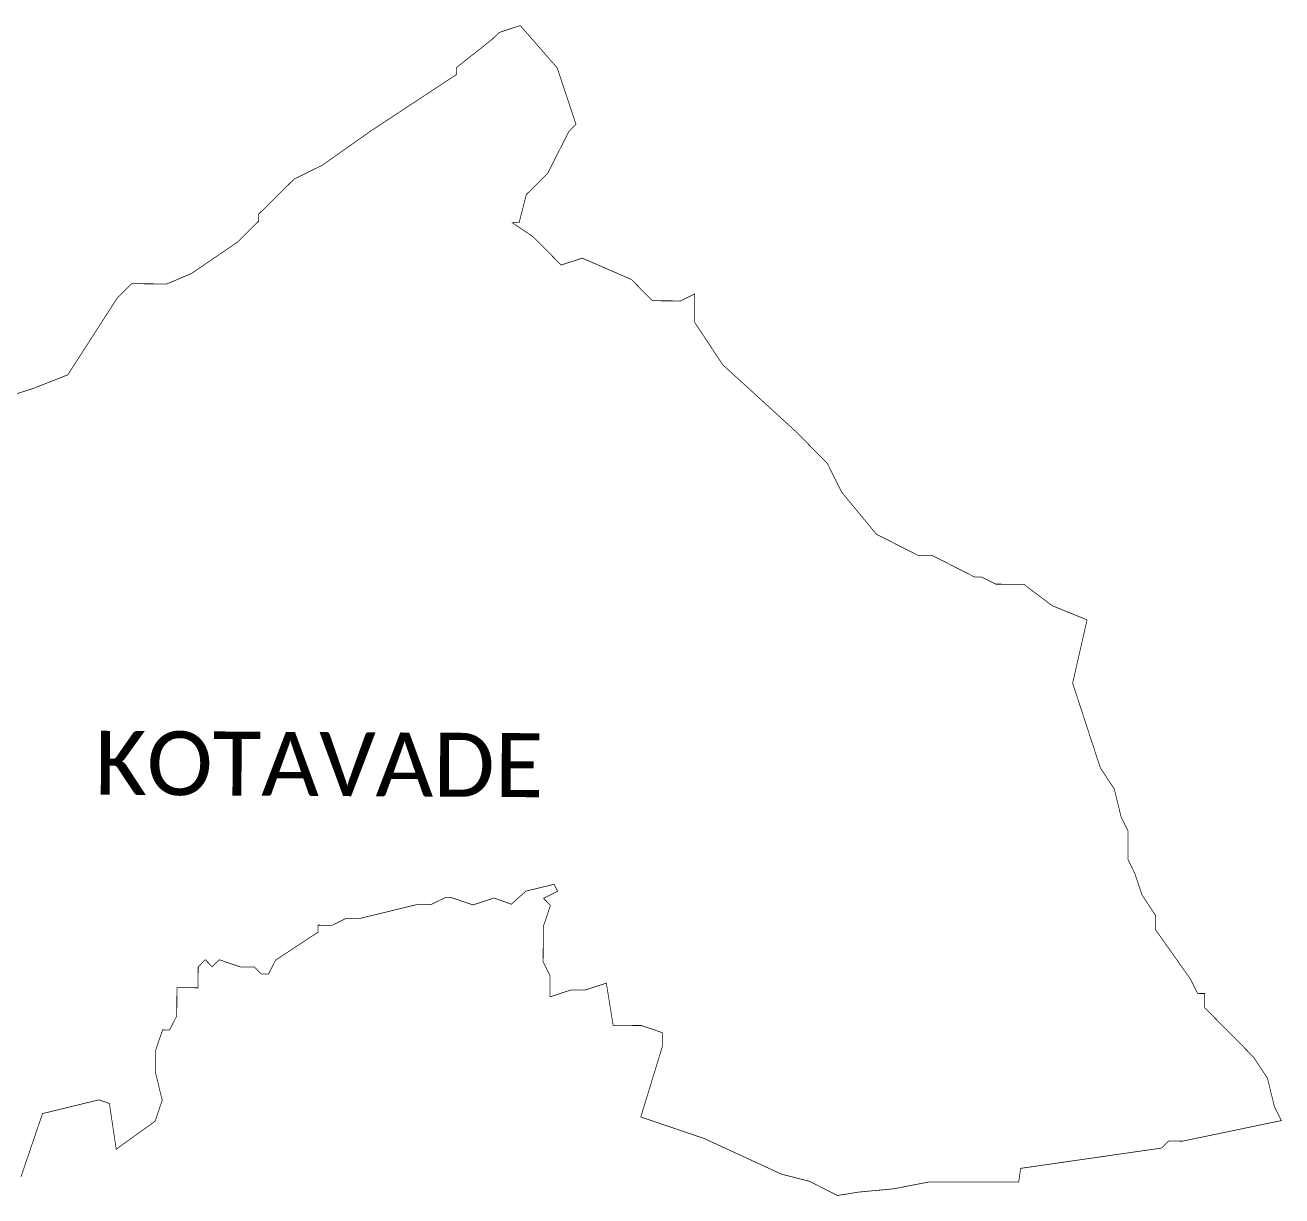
# Model space of a CAD drawing. Header units: metres. Extents: x 316433 to 323337, y 1885910 to 1892936.
# Drawn here: x 319885 to 323337, y 1889374 to 1892590 of the extents above; entities that cross this region are included whole.
import ezdxf

# ---------------------------------------------------------------- set-up
doc = ezdxf.new("R2010")
doc.units = ezdxf.units.M
doc.layers.add('VILLAGE NAME', color=250, linetype='Continuous')
doc.styles.get("Standard").update_dxf_attribs({"font": 'simplex.shx'})

msp = doc.modelspace()

# ---------------------------------------------------------------- linework, layer by layer
at = {"color": 6, "const_width": 2, "flags": 128}
msp.add_lwpolyline([(319672.9, 1891515.4), (319911.2, 1891593.6), (320002.3, 1891629.5), (320138.8, 1891841.4), (320177.7, 1891879.9), (320274.4, 1891879.3), (320342.2, 1891908), (320468.4, 1891994.2), (320526.8, 1892051.9), (320526.9, 1892071.3), (320624.1, 1892167.4), (320701.6, 1892205.6), (320837.5, 1892301.5), (321070.4, 1892454.9), (321070.5, 1892474.2), (321167.6, 1892551), (321187.1, 1892570.2), (321245.2, 1892589.3), (321346.8, 1892472.8), (321398.3, 1892317.7), (321378.9, 1892298.5), (321320.3, 1892182.8), (321261.9, 1892125.1), (321242.1, 1892047.9), (321222.8, 1892048), (321280.6, 1892009), (321357.5, 1891931.2), (321415.6, 1891950.2), (321550.6, 1891891.4), (321608.3, 1891833.1), (321685.6, 1891832.7), (321724.4, 1891851.8), (321724, 1891774.5), (321800.7, 1891658), (322004.2, 1891471.9), (322089.1, 1891385.7), (322127.4, 1891308.1), (322223.4, 1891191.6), (322339.1, 1891132.9), (322377.8, 1891132.7), (322493.4, 1891074), (322512.7, 1891073.9), (322551.3, 1891054.4), (322628.6, 1891054), (322705.7, 1890995.5), (322802.1, 1890956.3), (322762.5, 1890782.5), (322838.5, 1890550), (322876.8, 1890491.8), (322895.8, 1890414.3), (322914.9, 1890375.6), (322914.4, 1890298.2), (322933.5, 1890259.4), (322952.6, 1890201.3), (322990.9, 1890143.1), (322990.6, 1890104.4), (323086.6, 1889968.6), (323105.7, 1889929.8), (323125, 1889929.7), (323124.8, 1889891), (323259.4, 1889754.9), (323297.7, 1889696.7), (323316.6, 1889619.2), (323335.7, 1889580.5), (323064.7, 1889524), (323026, 1889524.2), (323006.6, 1889505), (322619.6, 1889449.2), (322614.3, 1889411.5), (322368, 1889411.9), (322271.2, 1889393.1), (322174.5, 1889384), (322116.5, 1889374.7), (322039.3, 1889413.7), (321962.1, 1889433.6), (321750, 1889531.4), (321576.3, 1889590.4), (321635.4, 1889783.4), (321635.6, 1889822.1), (321577.7, 1889841.7), (321500.4, 1889842.2), (321481.7, 1889958.3), (321423.6, 1889939.3), (321384.9, 1889939.5), (321326.8, 1889920.5), (321327.1, 1889978.5), (321308, 1890017.3), (321308.6, 1890113.9), (321328.2, 1890171.9), (321309, 1890191.3), (321347.7, 1890210.4), (321338.2, 1890229.8), (321260.7, 1890210.9), (321220.6, 1890175), (321173.6, 1890192.1), (321115.5, 1890173.1), (321057.6, 1890192.7), (321038.3, 1890192.8), (320999.5, 1890173.7), (320960.9, 1890174), (320806, 1890136.2), (320767.3, 1890136.4), (320728.5, 1890117.2), (320689.8, 1890117.4), (320689.7, 1890098.1), (320573.3, 1890021.5), (320553.7, 1889982.9), (320534.4, 1889983), (320515.2, 1890002.4), (320476.5, 1890002.6), (320418.6, 1890022.3), (320399.1, 1890003.1), (320379.9, 1890022.6), (320360.5, 1890003.3), (320360.2, 1889945.3), (320302.1, 1889945.6), (320301.7, 1889868.3), (320282.2, 1889829.7), (320262.8, 1889829.8), (320243.1, 1889772), (320242.8, 1889714), (320261.8, 1889636.5), (320242.1, 1889578.6), (320135.3, 1889501.9), (320116.7, 1889627.6), (320087.7, 1889637.5), (319932.9, 1889599.7), (319873.8, 1889426)], dxfattribs=at)

# ---------------------------------------------------------------- texts
at = {"layer": 'VILLAGE NAME', "insert": (320077.4, 1890651.6), "char_height": 175.757, "attachment_point": 1, "rotation": 359.6762}
msp.add_mtext_dynamic_manual_height_columns('{\\fCalibri|b0|i0|c0|p34;KOTAVADE}', width=2071.906, gutter_width=878.8, heights=[0], dxfattribs=at)

doc.saveas('drawing.dxf')
